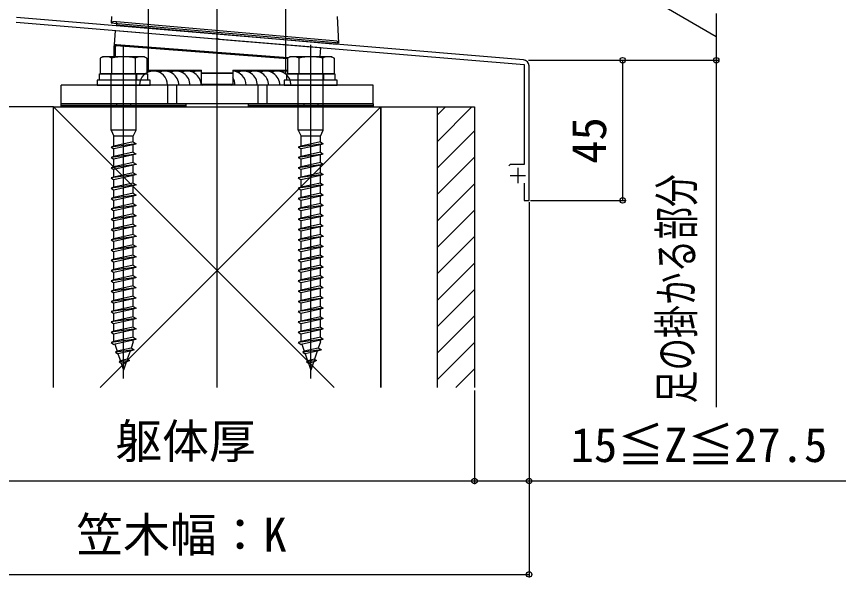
# Model space of a CAD drawing. Units: millimetres, scale not verified. Extents: x -875 to 875, y -1300 to 1292.
# Drawn here: x -664.4 to -400.8, y -75.7 to 104.4 of the extents above; entities that cross this region are included whole.
import ezdxf
from ezdxf.enums import TextEntityAlignment as Align

# ---------------------------------------------------------------- set-up
doc = ezdxf.new("R2010")
doc.units = ezdxf.units.MM
doc.header["$LTSCALE"] = 8
for name, color, linetype in [('0-2_YKK_11', 7, 'Continuous'), ('0-4_YKK_13', 4, 'Continuous'), ('0-5_YKK_D', 6, 'Continuous'), ('0-7_YSS_K', 3, 'Continuous'), ('0-8_YSS_KE', 3, 'Continuous')]:
    doc.layers.add(name, color=color, linetype=linetype)
doc.styles.add('ＭＳ ゴシック', font='')
doc.styles.get('ＭＳ ゴシック').set_extended_font_data('MS Gothic')

msp = doc.modelspace()

# ---------------------------------------------------------------- linework, layer by layer
at = {"layer": '0-2_YKK_11'}
for p, q in [((-501.834, 90.456), (-664.354, 104)), ((-503.6, 55.804), (-503.6, 50.804)), ((-506.1, 53.304), (-501.1, 53.304))]:
    msp.add_line(p, q, dxfattribs=at)
for points in [[(-664.478, 102.505), (-600.457, 97.17), (-600.264, 97.274), (-599.716, 97.228), (-599.543, 97.094), (-501.6, 88.932), (-501.6, 56.804), (-506.016, 56.804), (-506.499, 56.433)], [(-501.6, 50.904), (-501.6, 45.304), (-500, 45.304), (-500, 88.463)]]:
    msp.add_lwpolyline(points, dxfattribs=at)
msp.add_arc((-502, 88.463), 2, 360, 85.23635, dxfattribs=at)
at = {"layer": '0-4_YKK_13'}
for p, q in [((-561, 95.917), (-561.442, 104.356)), ((-633.502, 102.26), (-633.502, 102.76)), ((-561.498, 96.46), (-633.502, 102.76)), ((-633.001, 102.216), (-561.999, 96.004)), ((-632.271, 102.152), (-632.327, 101.513)), ((-561.597, 95.325), (-632.327, 101.513)), ((-632.271, 102.152), (-632.228, 102.648)), ((-632.905, 95.24), (-632.557, 99.845)), ((-632.557, 99.845), (-566.783, 94.364)), ((-633, 94.939), (-632.7, 94.939)), ((-633, 91.404), (-633, 94.939)), ((-632.905, 95.24), (-577.389, 91.035)), ((-632.7, 94.939), (-632.7, 91.404)), ((-577.5, 90.742), (-632.335, 94.896)), ((-577.389, 91.035), (-632.312, 95.195)), ((-630, -11.821), (-630, 95.214)), ((-570, -11.821), (-570, 95.214)), ((-561.999, 96.004), (-561, 95.917)), ((-561.498, 96.46), (-561.498, 95.96)), ((-567.007, 91.404), (-566.783, 94.364)), ((-636.75, 91.404), (-637.5, 90.971)), ((-637.5, 90.971), (-637.5, 85.904)), ((-623.25, 91.404), (-636.75, 91.404)), ((-633.758, 85.904), (-633.758, 90.971)), ((-626.242, 90.971), (-626.242, 85.904)), ((-623.25, 91.404), (-622.5, 90.971)), ((-622.5, 90.971), (-622.5, 85.904)), ((-576.75, 91.404), (-577.5, 90.971)), ((-577.5, 90.971), (-577.5, 85.904)), ((-563.25, 91.404), (-576.75, 91.404)), ((-573.758, 85.904), (-573.758, 90.971)), ((-566.242, 90.971), (-566.242, 85.904)), ((-563.25, 91.404), (-562.5, 90.971)), ((-562.5, 90.971), (-562.5, 85.904)), ((-622.5, 87.104), (-605, 87.104)), ((-605, 86.004), (-605, 87.104)), ((-595, 87.104), (-595, 86.004)), ((-595, 87.104), (-577.5, 87.104)), ((-622.5, 85.904), (-637.5, 85.904)), ((-634.1, 85.904), (-634.1, 83.904)), ((-634, 67.904), (-634, 85.904)), ((-626, 67.904), (-626, 85.904)), ((-625.9, 85.904), (-625.9, 83.904)), ((-605, 86.804), (-622.5, 86.804)), ((-605, 86.304), (-595, 86.304)), ((-605, 82.604), (-605, 86.004)), ((-595, 86.004), (-605, 86.004)), ((-577.5, 86.804), (-595, 86.804)), ((-595, 86.004), (-595, 82.604)), ((-562.5, 85.904), (-577.5, 85.904)), ((-574.1, 85.904), (-574.1, 83.904)), ((-574, 67.904), (-574, 85.904)), ((-566, 67.904), (-566, 85.904)), ((-565.9, 85.904), (-565.9, 83.904)), ((-550, 82.304), (-650, 82.304)), ((-650, 76.304), (-650, 82.304)), ((-615.914, 82.304), (-615.914, 76.304)), ((-613.086, 82.304), (-613.086, 76.304)), ((-605, 82.604), (-604.7, 82.604)), ((-595.3, 82.304), (-604.7, 82.304)), ((-600, 76.304), (-600, 82.304)), ((-586.914, 82.304), (-586.914, 76.304)), ((-584.086, 82.304), (-584.086, 76.304)), ((-550, 76.304), (-550, 82.304)), ((-550, 76.304), (-650, 76.304)), ((-648.779, 75.304), (-648.379, 75.704)), ((-644.289, 75.304), (-643.889, 75.704)), ((-639.799, 75.304), (-639.399, 75.704)), ((-635.309, 75.304), (-634.909, 75.704)), ((-632.25, 76.304), (-632.25, 75.304)), ((-630.818, 75.304), (-630.418, 75.704)), ((-627.75, 76.304), (-627.75, 75.304)), ((-626.328, 75.304), (-625.928, 75.704)), ((-621.838, 75.304), (-621.438, 75.704)), ((-617.348, 75.304), (-616.948, 75.704)), ((-612.858, 75.304), (-612.458, 75.704)), ((-588.779, 75.304), (-588.379, 75.704)), ((-584.289, 75.304), (-583.889, 75.704)), ((-579.799, 75.304), (-579.399, 75.704)), ((-575.309, 75.304), (-574.909, 75.704)), ((-572.25, 76.304), (-572.25, 75.304)), ((-570.818, 75.304), (-570.418, 75.704)), ((-567.75, 76.304), (-567.75, 75.304)), ((-566.328, 75.304), (-565.928, 75.704)), ((-561.838, 75.304), (-561.438, 75.704)), ((-557.348, 75.304), (-556.948, 75.704)), ((-552.858, 75.304), (-552.458, 75.704)), ((-626, 67.904), (-634, 67.904)), ((-634, 67.904), (-633.1, 65.904)), ((-626.9, 65.904), (-633.1, 65.904)), ((-633.1, 62.726), (-633.1, 65.904)), ((-626.9, 65.904), (-626, 67.904)), ((-626.9, 64.104), (-626.9, 65.904)), ((-566, 67.904), (-574, 67.904)), ((-574, 67.904), (-573.1, 65.904)), ((-566.9, 65.904), (-573.1, 65.904)), ((-573.1, 62.726), (-573.1, 65.904)), ((-566.9, 65.904), (-566, 67.904)), ((-566.9, 64.104), (-566.9, 65.904)), ((-626, 63.504), (-634, 62.426)), ((-566, 63.504), (-574, 62.426)), ((-626.9, 63.204), (-633.1, 61.826)), ((-633.1, 59.426), (-633.1, 61.826)), ((-626.9, 60.804), (-626.9, 63.204)), ((-566.9, 63.204), (-573.1, 61.826)), ((-573.1, 59.426), (-573.1, 61.826)), ((-566.9, 60.804), (-566.9, 63.204)), ((-626, 60.204), (-634, 59.126)), ((-626.9, 59.904), (-633.1, 58.526)), ((-633.1, 56.126), (-633.1, 58.526)), ((-626.9, 57.504), (-626.9, 59.904)), ((-566, 60.204), (-574, 59.126)), ((-566.9, 59.904), (-573.1, 58.526)), ((-573.1, 56.126), (-573.1, 58.526)), ((-566.9, 57.504), (-566.9, 59.904)), ((-626, 56.884), (-634, 55.806)), ((-634, 55.826), (-634, 55.806)), ((-634, 55.806), (-633.1, 55.206)), ((-626.9, 56.584), (-633.1, 55.206)), ((-626.9, 57.504), (-626, 56.904)), ((-626, 56.884), (-626.9, 56.584)), ((-626.9, 54.204), (-626.9, 56.584)), ((-626, 56.904), (-626, 56.884)), ((-566, 56.884), (-574, 55.806)), ((-574, 55.826), (-574, 55.806)), ((-574, 55.806), (-573.1, 55.206)), ((-566.9, 56.584), (-573.1, 55.206)), ((-566.9, 57.504), (-566, 56.904)), ((-566, 56.884), (-566.9, 56.584)), ((-566.9, 54.204), (-566.9, 56.584)), ((-566, 56.904), (-566, 56.884)), ((-626, 53.604), (-634, 52.526)), ((-633.1, 52.826), (-633.1, 55.206)), ((-626.9, 53.304), (-633.1, 51.926)), ((-626.9, 50.904), (-626.9, 53.304)), ((-566, 53.604), (-574, 52.526)), ((-573.1, 52.826), (-573.1, 55.206)), ((-566.9, 53.304), (-573.1, 51.926)), ((-566.9, 50.904), (-566.9, 53.304)), ((-626, 50.304), (-634, 49.226)), ((-633.1, 49.526), (-633.1, 51.926)), ((-566, 50.304), (-574, 49.226)), ((-573.1, 49.526), (-573.1, 51.926)), ((-626.9, 50.004), (-633.1, 48.626)), ((-633.1, 46.226), (-633.1, 48.626)), ((-626.9, 47.604), (-626.9, 50.004)), ((-566.9, 50.004), (-573.1, 48.626)), ((-573.1, 46.226), (-573.1, 48.626)), ((-566.9, 47.604), (-566.9, 50.004)), ((-626, 47.004), (-634, 45.926)), ((-626.9, 46.704), (-633.1, 45.326)), ((-633.1, 42.926), (-633.1, 45.326)), ((-626.9, 44.304), (-626.9, 46.704)), ((-566, 47.004), (-574, 45.926)), ((-566.9, 46.704), (-573.1, 45.326)), ((-573.1, 42.926), (-573.1, 45.326)), ((-566.9, 44.304), (-566.9, 46.704)), ((-626, 43.704), (-634, 42.626)), ((-626.9, 43.404), (-633.1, 42.026)), ((-626.9, 41.004), (-626.9, 43.404)), ((-566, 43.704), (-574, 42.626)), ((-566.9, 43.404), (-573.1, 42.026)), ((-566.9, 41.004), (-566.9, 43.404)), ((-626, 40.404), (-634, 39.326)), ((-633.1, 39.626), (-633.1, 42.026)), ((-626.9, 40.104), (-633.1, 38.726)), ((-626.9, 37.704), (-626.9, 40.104)), ((-566, 40.404), (-574, 39.326)), ((-573.1, 39.626), (-573.1, 42.026)), ((-566.9, 40.104), (-573.1, 38.726)), ((-566.9, 37.704), (-566.9, 40.104)), ((-626, 37.104), (-634, 36.026)), ((-633.1, 36.326), (-633.1, 38.726)), ((-566, 37.104), (-574, 36.026)), ((-573.1, 36.326), (-573.1, 38.726)), ((-626.9, 36.804), (-633.1, 35.426)), ((-633.1, 33.026), (-633.1, 35.426)), ((-626.9, 34.404), (-626.9, 36.804)), ((-626.9, 34.404), (-626, 33.804)), ((-566.9, 36.804), (-573.1, 35.426)), ((-573.1, 33.026), (-573.1, 35.426)), ((-566.9, 34.404), (-566.9, 36.804)), ((-566.9, 34.404), (-566, 33.804)), ((-626, 33.784), (-634, 32.706)), ((-634, 32.726), (-634, 32.706)), ((-634, 32.706), (-633.1, 32.106)), ((-626.9, 33.484), (-633.1, 32.106)), ((-633.1, 29.726), (-633.1, 32.106)), ((-626, 33.784), (-626.9, 33.484)), ((-626.9, 31.104), (-626.9, 33.484)), ((-626, 33.804), (-626, 33.784)), ((-566, 33.784), (-574, 32.706)), ((-574, 32.726), (-574, 32.706)), ((-574, 32.706), (-573.1, 32.106)), ((-566.9, 33.484), (-573.1, 32.106)), ((-573.1, 29.726), (-573.1, 32.106)), ((-566, 33.784), (-566.9, 33.484)), ((-566.9, 31.104), (-566.9, 33.484)), ((-566, 33.804), (-566, 33.784)), ((-626, 30.504), (-634, 29.426)), ((-626.9, 30.204), (-633.1, 28.826)), ((-626.9, 27.804), (-626.9, 30.204)), ((-566, 30.504), (-574, 29.426)), ((-566.9, 30.204), (-573.1, 28.826)), ((-566.9, 27.804), (-566.9, 30.204)), ((-626, 27.204), (-634, 26.126)), ((-633.1, 26.426), (-633.1, 28.826)), ((-626.9, 26.904), (-633.1, 25.526)), ((-626.9, 24.504), (-626.9, 26.904)), ((-566, 27.204), (-574, 26.126)), ((-573.1, 26.426), (-573.1, 28.826)), ((-566.9, 26.904), (-573.1, 25.526)), ((-566.9, 24.504), (-566.9, 26.904)), ((-626, 23.904), (-634, 22.826)), ((-633.1, 23.126), (-633.1, 25.526)), ((-566, 23.904), (-574, 22.826)), ((-573.1, 23.126), (-573.1, 25.526)), ((-626.9, 23.604), (-633.1, 22.226)), ((-633.1, 19.826), (-633.1, 22.226)), ((-626.9, 21.204), (-626.9, 23.604)), ((-566.9, 23.604), (-573.1, 22.226)), ((-573.1, 19.826), (-573.1, 22.226)), ((-566.9, 21.204), (-566.9, 23.604)), ((-626, 20.604), (-634, 19.526)), ((-626.9, 20.304), (-633.1, 18.926)), ((-633.1, 16.526), (-633.1, 18.926)), ((-626.9, 17.904), (-626.9, 20.304)), ((-566, 20.604), (-574, 19.526)), ((-566.9, 20.304), (-573.1, 18.926)), ((-573.1, 16.526), (-573.1, 18.926)), ((-566.9, 17.904), (-566.9, 20.304)), ((-626, 17.304), (-634, 16.226)), ((-626.9, 17.004), (-633.1, 15.626)), ((-626.9, 14.604), (-626.9, 17.004)), ((-566, 17.304), (-574, 16.226)), ((-566.9, 17.004), (-573.1, 15.626)), ((-566.9, 14.604), (-566.9, 17.004)), ((-626, 14.004), (-634, 12.926)), ((-633.1, 13.226), (-633.1, 15.626)), ((-626.9, 13.704), (-633.1, 12.326)), ((-626.9, 11.304), (-626.9, 13.704)), ((-566, 14.004), (-574, 12.926)), ((-573.1, 13.226), (-573.1, 15.626)), ((-566.9, 13.704), (-573.1, 12.326)), ((-566.9, 11.304), (-566.9, 13.704)), ((-626, 10.704), (-634, 9.626)), ((-633.1, 9.926), (-633.1, 12.326)), ((-566, 10.704), (-574, 9.626)), ((-573.1, 9.926), (-573.1, 12.326)), ((-626.9, 10.404), (-633.1, 9.026)), ((-633.1, 6.626), (-633.1, 9.026)), ((-626.9, 8.004), (-626.9, 10.404)), ((-566.9, 10.404), (-573.1, 9.026)), ((-573.1, 6.626), (-573.1, 9.026)), ((-566.9, 8.004), (-566.9, 10.404)), ((-626, 7.404), (-634, 6.326)), ((-626.9, 7.104), (-633.1, 5.726)), ((-633.1, 3.326), (-633.1, 5.726)), ((-626.9, 4.704), (-626.9, 7.104)), ((-566, 7.404), (-574, 6.326)), ((-566.9, 7.104), (-573.1, 5.726)), ((-573.1, 3.326), (-573.1, 5.726)), ((-566.9, 4.704), (-566.9, 7.104)), ((-626, 4.104), (-634, 3.026)), ((-626.9, 3.804), (-633.1, 2.426)), ((-626.9, 1.404), (-626.9, 3.804)), ((-566, 4.104), (-574, 3.026)), ((-566.9, 3.804), (-573.1, 2.426)), ((-566.9, 1.404), (-566.9, 3.804)), ((-626, 0.804), (-634, -0.274)), ((-633.1, 0.026), (-633.1, 2.426)), ((-626.9, 0.504), (-633.1, -0.874)), ((-626.9, -0.093), (-626.9, 0.504)), ((-566, 0.804), (-574, -0.274)), ((-573.1, 0.026), (-573.1, 2.426)), ((-566.9, 0.504), (-573.1, -0.874)), ((-566.9, -0.093), (-566.9, 0.504)), ((-632.85, -0.819), (-632.083, -3.048)), ((-626.564, -2.572), (-632.552, -3.379)), ((-627.572, -2.046), (-632.083, -3.048)), ((-626.564, -2.572), (-627.908, -3.02)), ((-626.9, -0.093), (-627.572, -2.046)), ((-626.564, -2.572), (-627.572, -2.046)), ((-572.85, -0.819), (-572.083, -3.048)), ((-566.564, -2.572), (-572.552, -3.379)), ((-567.572, -2.046), (-572.083, -3.048)), ((-566.564, -2.572), (-567.908, -3.02)), ((-566.9, -0.093), (-567.572, -2.046)), ((-566.564, -2.572), (-567.572, -2.046)), ((-632.083, -3.048), (-632.552, -3.379)), ((-632.552, -3.379), (-631.795, -3.884)), ((-627.908, -3.02), (-631.795, -3.884)), ((-631.795, -3.884), (-631.027, -6.114)), ((-627.908, -3.02), (-628.803, -5.619)), ((-572.083, -3.048), (-572.552, -3.379)), ((-572.552, -3.379), (-571.795, -3.884)), ((-567.908, -3.02), (-571.795, -3.884)), ((-571.795, -3.884), (-571.027, -6.114)), ((-567.908, -3.02), (-568.803, -5.619)), ((-628.11, -6.081), (-631.381, -6.521)), ((-631.027, -6.114), (-631.381, -6.521)), ((-631.381, -6.521), (-630.739, -6.95)), ((-628.803, -5.619), (-631.027, -6.114)), ((-629.138, -6.594), (-630.739, -6.95)), ((-630.739, -6.95), (-630, -9.096)), ((-629.138, -6.594), (-630, -9.096)), ((-628.11, -6.081), (-629.138, -6.594)), ((-628.803, -5.619), (-628.11, -6.081)), ((-568.11, -6.081), (-571.381, -6.521)), ((-571.027, -6.114), (-571.381, -6.521)), ((-571.381, -6.521), (-570.739, -6.95)), ((-568.803, -5.619), (-571.027, -6.114)), ((-569.138, -6.594), (-570.739, -6.95)), ((-570.739, -6.95), (-570, -9.096)), ((-569.138, -6.594), (-570, -9.096)), ((-568.11, -6.081), (-569.138, -6.594)), ((-568.803, -5.619), (-568.11, -6.081))]:
    msp.add_line(p, q, dxfattribs=at)
for points in [[(-622, 86.509), (-622, 98.965), (-622, 482.304)], [(-578, 85.826), (-578, 95.298), (-578, 482.304)], [(-633.892, 104.356), (-634, 102.304), (-633.001, 102.216)], [(-632.7, 94.939), (-632.69, 95), (-632.681, 95.058), (-632.673, 95.112), (-632.666, 95.158), (-632.66, 95.194), (-632.656, 95.22), (-632.654, 95.233), (-632.654, 95.235)], [(-632.312, 95.195), (-632.397, 95.203), (-632.654, 95.235)], [(-632.335, 94.896), (-632.33, 94.961), (-632.325, 95.022), (-632.321, 95.078), (-632.317, 95.125), (-632.315, 95.161), (-632.313, 95.185), (-632.312, 95.195), (-632.312, 95.195)], [(-561.498, 96.46), (-561.542, 95.964), (-561.597, 95.325)], [(-604.7, 82.604), (-595.3, 82.604), (-595, 82.604)], [(-626.9, 64.104), (-633.1, 62.726), (-634, 62.426), (-633.1, 61.826)], [(-626.9, 64.104), (-626, 63.504), (-626.9, 63.204)], [(-566.9, 64.104), (-573.1, 62.726), (-574, 62.426), (-573.1, 61.826)], [(-566.9, 64.104), (-566, 63.504), (-566.9, 63.204)], [(-626.9, 60.804), (-633.1, 59.426), (-634, 59.126), (-633.1, 58.526)], [(-626.9, 60.804), (-626, 60.204), (-626.9, 59.904)], [(-566.9, 60.804), (-573.1, 59.426), (-574, 59.126), (-573.1, 58.526)], [(-566.9, 60.804), (-566, 60.204), (-566.9, 59.904)], [(-626.9, 57.504), (-633.1, 56.126), (-634, 55.826)], [(-566.9, 57.504), (-573.1, 56.126), (-574, 55.826)], [(-626.9, 54.204), (-633.1, 52.826), (-634, 52.526), (-633.1, 51.926)], [(-626.9, 54.204), (-626, 53.604), (-626.9, 53.304)], [(-566.9, 54.204), (-573.1, 52.826), (-574, 52.526), (-573.1, 51.926)], [(-566.9, 54.204), (-566, 53.604), (-566.9, 53.304)], [(-626.9, 50.904), (-633.1, 49.526), (-634, 49.226), (-633.1, 48.626)], [(-626.9, 50.904), (-626, 50.304), (-626.9, 50.004)], [(-566.9, 50.904), (-573.1, 49.526), (-574, 49.226), (-573.1, 48.626)], [(-566.9, 50.904), (-566, 50.304), (-566.9, 50.004)], [(-626.9, 47.604), (-633.1, 46.226), (-634, 45.926), (-633.1, 45.326)], [(-626.9, 47.604), (-626, 47.004), (-626.9, 46.704)], [(-566.9, 47.604), (-573.1, 46.226), (-574, 45.926), (-573.1, 45.326)], [(-566.9, 47.604), (-566, 47.004), (-566.9, 46.704)], [(-626.9, 44.304), (-633.1, 42.926), (-634, 42.626), (-633.1, 42.026)], [(-626.9, 44.304), (-626, 43.704), (-626.9, 43.404)], [(-566.9, 44.304), (-573.1, 42.926), (-574, 42.626), (-573.1, 42.026)], [(-566.9, 44.304), (-566, 43.704), (-566.9, 43.404)], [(-626.9, 41.004), (-633.1, 39.626), (-634, 39.326), (-633.1, 38.726)], [(-626.9, 41.004), (-626, 40.404), (-626.9, 40.104)], [(-566.9, 41.004), (-573.1, 39.626), (-574, 39.326), (-573.1, 38.726)], [(-566.9, 41.004), (-566, 40.404), (-566.9, 40.104)], [(-626.9, 37.704), (-633.1, 36.326), (-634, 36.026), (-633.1, 35.426)], [(-626.9, 37.704), (-626, 37.104), (-626.9, 36.804)], [(-566.9, 37.704), (-573.1, 36.326), (-574, 36.026), (-573.1, 35.426)], [(-566.9, 37.704), (-566, 37.104), (-566.9, 36.804)], [(-626.9, 34.404), (-633.1, 33.026), (-634, 32.726)], [(-566.9, 34.404), (-573.1, 33.026), (-574, 32.726)], [(-626.9, 31.104), (-633.1, 29.726), (-634, 29.426), (-633.1, 28.826)], [(-626.9, 31.104), (-626, 30.504), (-626.9, 30.204)], [(-566.9, 31.104), (-573.1, 29.726), (-574, 29.426), (-573.1, 28.826)], [(-566.9, 31.104), (-566, 30.504), (-566.9, 30.204)], [(-626.9, 27.804), (-633.1, 26.426), (-634, 26.126), (-633.1, 25.526)], [(-626.9, 27.804), (-626, 27.204), (-626.9, 26.904)], [(-566.9, 27.804), (-573.1, 26.426), (-574, 26.126), (-573.1, 25.526)], [(-566.9, 27.804), (-566, 27.204), (-566.9, 26.904)], [(-626.9, 24.504), (-633.1, 23.126), (-634, 22.826), (-633.1, 22.226)], [(-626.9, 24.504), (-626, 23.904), (-626.9, 23.604)], [(-566.9, 24.504), (-573.1, 23.126), (-574, 22.826), (-573.1, 22.226)], [(-566.9, 24.504), (-566, 23.904), (-566.9, 23.604)], [(-626.9, 21.204), (-633.1, 19.826), (-634, 19.526), (-633.1, 18.926)], [(-626.9, 21.204), (-626, 20.604), (-626.9, 20.304)], [(-566.9, 21.204), (-573.1, 19.826), (-574, 19.526), (-573.1, 18.926)], [(-566.9, 21.204), (-566, 20.604), (-566.9, 20.304)], [(-626.9, 17.904), (-633.1, 16.526), (-634, 16.226), (-633.1, 15.626)], [(-626.9, 17.904), (-626, 17.304), (-626.9, 17.004)], [(-566.9, 17.904), (-573.1, 16.526), (-574, 16.226), (-573.1, 15.626)], [(-566.9, 17.904), (-566, 17.304), (-566.9, 17.004)], [(-626.9, 14.604), (-633.1, 13.226), (-634, 12.926), (-633.1, 12.326)], [(-626.9, 14.604), (-626, 14.004), (-626.9, 13.704)], [(-566.9, 14.604), (-573.1, 13.226), (-574, 12.926), (-573.1, 12.326)], [(-566.9, 14.604), (-566, 14.004), (-566.9, 13.704)], [(-626.9, 11.304), (-633.1, 9.926), (-634, 9.626), (-633.1, 9.026)], [(-626.9, 11.304), (-626, 10.704), (-626.9, 10.404)], [(-566.9, 11.304), (-573.1, 9.926), (-574, 9.626), (-573.1, 9.026)], [(-566.9, 11.304), (-566, 10.704), (-566.9, 10.404)], [(-626.9, 8.004), (-633.1, 6.626), (-634, 6.326), (-633.1, 5.726)], [(-626.9, 8.004), (-626, 7.404), (-626.9, 7.104)], [(-566.9, 8.004), (-573.1, 6.626), (-574, 6.326), (-573.1, 5.726)], [(-566.9, 8.004), (-566, 7.404), (-566.9, 7.104)], [(-626.9, 4.704), (-633.1, 3.326), (-634, 3.026), (-633.1, 2.426)], [(-626.9, 4.704), (-626, 4.104), (-626.9, 3.804)], [(-566.9, 4.704), (-573.1, 3.326), (-574, 3.026), (-573.1, 2.426)], [(-566.9, 4.704), (-566, 4.104), (-566.9, 3.804)], [(-626.9, 1.404), (-633.1, 0.026), (-634, -0.274), (-633.1, -0.874)], [(-626.9, 1.404), (-626, 0.804), (-626.9, 0.504)], [(-566.9, 1.404), (-573.1, 0.026), (-574, -0.274), (-573.1, -0.874)], [(-566.9, 1.404), (-566, 0.804), (-566.9, 0.504)]]:
    msp.add_lwpolyline(points, dxfattribs=at)
for points in [[(-637.7, 85.904), (-622.3, 85.904), (-622.3, 83.904), (-637.7, 83.904)], [(-577.7, 85.904), (-562.3, 85.904), (-562.3, 83.904), (-577.7, 83.904)], [(-638.5, 82.304), (-621.5, 82.304), (-621.5, 83.904), (-638.5, 83.904)], [(-578.5, 82.304), (-561.5, 82.304), (-561.5, 83.904), (-578.5, 83.904)], [(-650, 76.304), (-610, 76.304), (-610, 75.704), (-650, 75.704)], [(-650, 75.704), (-610, 75.704), (-610, 75.304), (-650, 75.304)], [(-590, 76.304), (-550, 76.304), (-550, 75.704), (-590, 75.704)], [(-590, 75.704), (-550, 75.704), (-550, 75.304), (-590, 75.304)]]:
    msp.add_lwpolyline(points, close=True, dxfattribs=at)
for centre, radius, start, end in [((-632.7, 94.939), 0.3, 81.10352, 180), ((-635.629, 87.146), 4.258, 63.93616, 116.06384), ((-630, 74.877), 16.527, 76.85543, 103.14457), ((-624.371, 87.146), 4.258, 63.93616, 116.06384), ((-575.629, 87.146), 4.258, 63.93616, 116.06384), ((-570, 74.877), 16.527, 76.85543, 103.14457), ((-564.371, 87.146), 4.258, 63.93616, 116.06384), ((-620.4, 82.304), 4.5, 0, 180), ((-616.8, 82.304), 4.5, 0, 113.57818), ((-613.2, 82.304), 4.5, 0, 113.57818), ((-609.6, 82.304), 4.5, 0, 113.57818), ((-606, 82.304), 4.5, 77.1604, 113.57818), ((-595.2, 82.304), 4.5, 0, 87.4527), ((-598.8, 82.304), 4.5, 0, 32.38757), ((-591.6, 82.304), 4.5, 0, 113.57818), ((-588, 82.304), 4.5, 0, 113.57818), ((-584.4, 82.304), 4.5, 0, 113.57818), ((-580.8, 82.304), 4.5, 0, 113.57818), ((-604.7, 82.604), 0.3, 180, 270), ((-595.3, 82.604), 0.3, 270, 0)]:
    msp.add_arc(centre, radius, start, end, dxfattribs=at)
msp.add_ellipse((-632.552, 97.253), major_axis=(3.205, -0.794), ratio=0.696506, start_param=4.8377045, end_param=4.9500941, dxfattribs=at)
at = {"layer": '0-5_YKK_D'}
for p, q in [((-440, 105.304), (-440, 90.304)), ((-500.217, 90.304), (-469, 90.304)), ((-500.217, 90.304), (-439, 90.304)), ((-500.217, 90.304), (-439, 90.304)), ((-470, 90.304), (-470, 45.304)), ((-440, 90.304), (-440, -21.047)), ((-499.5, 45.304), (-469, 45.304)), ((-500, 44.804), (-500, -45.696)), ((-500, 44.804), (-500, -75.696)), ((-517.5, -15.696), (-517.5, -45.696)), ((-517.5, -15.696), (-517.5, -45.696)), ((-682.5, -44.696), (-517.5, -44.696)), ((-700, -74.696), (-500, -74.696))]:
    msp.add_line(p, q, dxfattribs=at)
for points in [[(-440, 97.804), (-470, 115.318), (-470, 137.727)], [(-517.5, -44.696), (-500, -44.696), (-370.816, -44.696)]]:
    msp.add_lwpolyline(points, dxfattribs=at)
for centre in [(-470, 90.304), (-440, 90.304), (-440, 90.304), (-470, 45.304), (-517.5, -44.696), (-517.5, -44.696), (-500, -44.696), (-500, -74.696)]:
    msp.add_circle(centre, 0.875, dxfattribs=at)
at = {"layer": '0-7_YSS_K'}
for p, q in [((-600, -14.696), (-600, 995.522)), ((-652.5, 75.304), (-562.5, -14.696)), ((-652.5, -14.696), (-652.5, 75.304)), ((-547.5, 75.304), (-637.5, -14.696)), ((-547.5, -14.696), (-547.5, 75.304)), ((-529.5, 75.304), (-529.5, -14.696)), ((-518.347, 75.304), (-529.5, 64.15)), ((-526.832, 75.304), (-529.5, 72.636)), ((-517.5, 67.665), (-529.5, 55.665)), ((-517.5, 59.18), (-529.5, 47.18)), ((-517.5, 50.695), (-529.5, 38.695)), ((-517.5, 42.209), (-529.5, 30.209)), ((-517.5, 33.724), (-529.5, 21.724)), ((-517.5, 25.239), (-529.5, 13.239)), ((-517.5, 16.753), (-529.5, 4.753)), ((-517.5, 8.268), (-529.5, -3.732)), ((-517.5, -0.217), (-529.5, -12.217)), ((-517.5, -8.702), (-523.494, -14.696))]:
    msp.add_line(p, q, dxfattribs=at)
for points in [[(-652.5, 75.304), (-670.5, 75.304), (-670.5, -14.696)], [(-547.5, 75.304), (-529.5, 75.304), (-529.5, -14.696)], [(-529.5, 75.304), (-517.5, 75.304), (-517.5, -14.696)]]:
    msp.add_lwpolyline(points, dxfattribs=at)
at = {"layer": '0-8_YSS_KE'}
msp.add_line((-652.5, -14.696), (-652.5, 75.304), dxfattribs=at)
msp.add_lwpolyline([(-652.5, 75.304), (-547.5, 75.304), (-547.5, -14.696)], dxfattribs=at)

# ---------------------------------------------------------------- texts
at = {"layer": '0-5_YKK_D', "style": 'ＭＳ ゴシック'}
msp.add_text('45', height=11, rotation=90, dxfattribs=at).set_placement((-472, 57.065), align=Align.BOTTOM_LEFT)
at = {"layer": '0-5_YKK_D', "style": 'ＭＳ ゴシック', "width": 0.7}
msp.add_text('足の掛かる部分', height=11, rotation=90, dxfattribs=at).set_placement((-443.96, -19.801), align=Align.BOTTOM_LEFT)
at = {"layer": '0-5_YKK_D', "style": 'ＭＳ ゴシック'}
for s, p in [('躯体厚', (-632.642, -40.736)), ('15≦Z≦27.5', (-486.68, -41.929)), ('笠木幅：K', (-645.17, -70.736))]:
    msp.add_text(s, height=11, dxfattribs=at).set_placement(p, align=Align.BOTTOM_LEFT)

doc.saveas('drawing.dxf')
